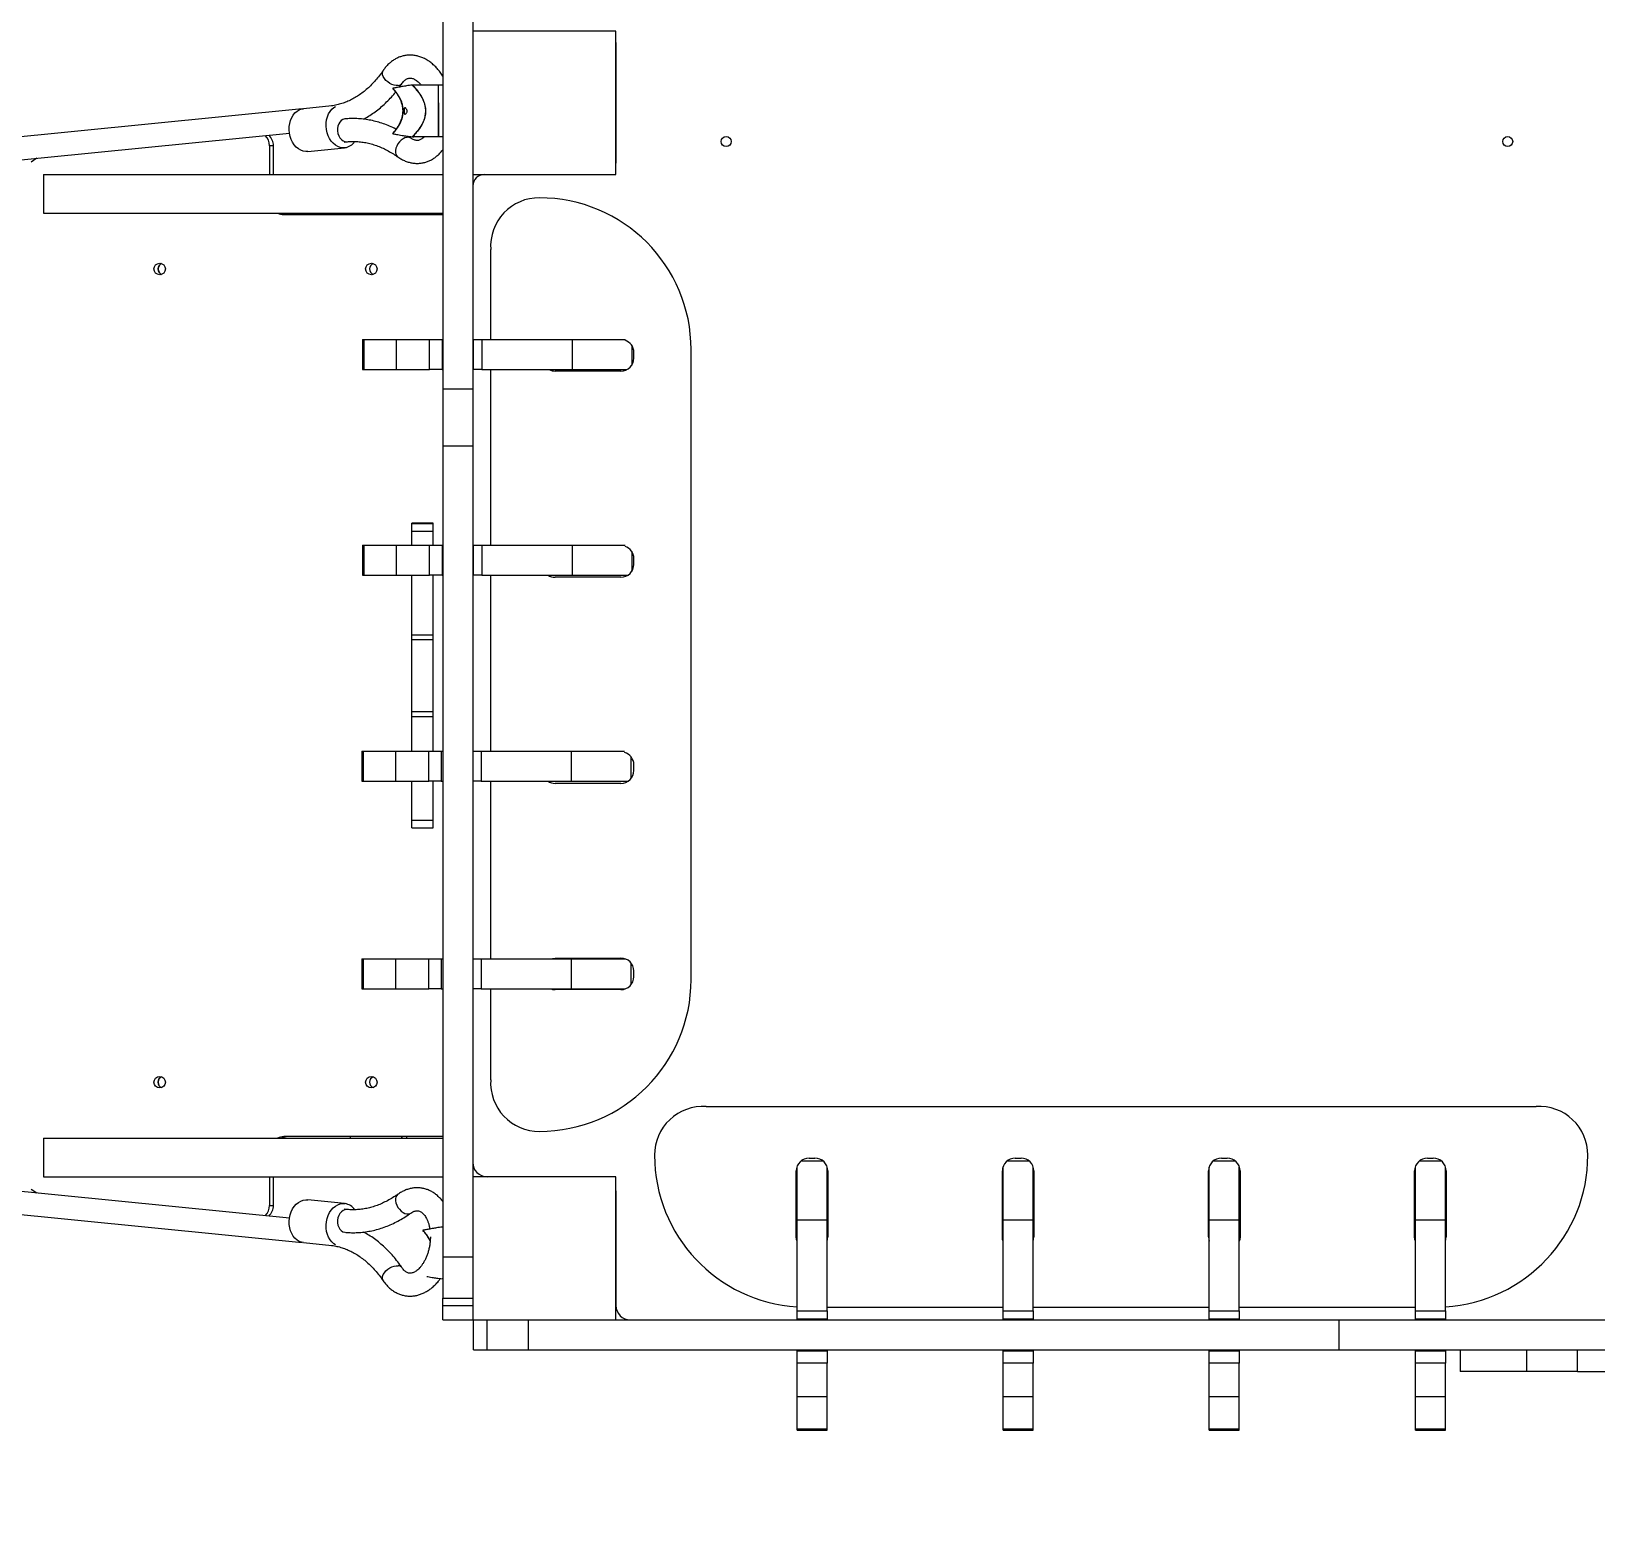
# Model space of a CAD drawing. Header units: millimetres. Extents: x -6276 to 7092, y -6092 to 4840.
# Drawn here: x -2629 to -1536, y 731 to 1781 of the extents above; entities that cross this region are included whole.
import ezdxf

# ---------------------------------------------------------------- set-up
doc = ezdxf.new("R2010")
doc.units = ezdxf.units.MM
for name, color, linetype in [('DIKOM_ОБЪЕКТ', 7, 'Continuous'), ('DIKOM_РАЗМЕР_ЗОНА', 7, 'Continuous'), ('DIKOM_РАЗМЕР_ОБЪЕКТА', 7, 'Continuous')]:
    doc.layers.add(name, color=color, linetype=linetype)
doc.styles.add('style1', font='arial.ttf', dxfattribs={"width": 0.8})
doc.dimstyles.new('1-50', dxfattribs={"dimtxt": 300, "dimasz": 200, "dimexe": 100, "dimexo": 0, "dimgap": 100, "dimtad": 1, "dimtxsty": 'style1', "dimcen": 200, "dimclrd": 7, "dimclre": 7, "dimclrt": 7, "dimadec": 1, "dimazin": 2, "dimtfac": 1, "dimtmove": 0, "dimatfit": 2, "dimfxl": 0, "dimlwd": 25, "dimlwe": 18, "dimarcsym": 0})

# ---------------------------------------------------------------- blocks, each defined once
blk = doc.blocks.new('*D10')
at = {"layer": 'Defpoints', "color": 0, "transparency": 16777216}
for p in [(-3959.1, 2290.8), (-270.4, 2290.8), (-587.4, -4131.1)]:
    blk.add_point(p, dxfattribs=at)
at = {"layer": 'DIKOM_РАЗМЕР_ОБЪЕКТА', "color": 7, "lineweight": 18, "transparency": 16777216}
for p, q in [((-270.4, 2290.8), (-4059.1, 2290.8)), ((-587.4, -4131.1), (-4059.1, -4131.1))]:
    blk.add_line(p, q, dxfattribs=at)
at = {"layer": 'DIKOM_РАЗМЕР_ОБЪЕКТА', "color": 7, "lineweight": 25, "transparency": 16777216}
blk.add_line((-3959.1, -3931.1), (-3959.1, 2090.8), dxfattribs=at)
at = {"layer": 'DIKOM_РАЗМЕР_ОБЪЕКТА', "color": 7, "transparency": 16777216}
for points in [[(-3992.5, 2090.8), (-3925.8, 2090.8), (-3959.1, 2290.8)], [(-3992.5, -3931.1), (-3925.8, -3931.1), (-3959.1, -4131.1)]]:
    blk.add_solid(points, dxfattribs=at)
at = {"layer": 'DIKOM_РАЗМЕР_ОБЪЕКТА', "color": 7, "transparency": 16777216, "insert": (-4212.3, -993.6), "char_height": 300, "attachment_point": 5, "rotation": 90, "style": 'style1'}
blk.add_mtext('6400', dxfattribs=at)
blk = doc.blocks.new('*D11')
at = {"layer": 'Defpoints', "color": 0, "transparency": 16777216}
for p in [(5091.5, 2822), (5091.5, 1617.3), (-3517, 1330.8)]:
    blk.add_point(p, dxfattribs=at)
at = {"layer": 'DIKOM_РАЗМЕР_ОБЪЕКТА', "color": 7, "lineweight": 18, "transparency": 16777216}
for p, q in [((-3517, 1330.8), (-3517, 2922)), ((5091.5, 1617.3), (5091.5, 2922))]:
    blk.add_line(p, q, dxfattribs=at)
at = {"layer": 'DIKOM_РАЗМЕР_ОБЪЕКТА', "color": 7, "lineweight": 25, "transparency": 16777216}
blk.add_line((-3317, 2822), (4891.5, 2822), dxfattribs=at)
at = {"layer": 'DIKOM_РАЗМЕР_ОБЪЕКТА', "color": 7, "transparency": 16777216}
for points in [[(-3317, 2855.3), (-3317, 2788.6), (-3517, 2822)], [(4891.5, 2855.3), (4891.5, 2788.6), (5091.5, 2822)]]:
    blk.add_solid(points, dxfattribs=at)
at = {"layer": 'DIKOM_РАЗМЕР_ОБЪЕКТА', "color": 7, "transparency": 16777216, "insert": (300.5, 3075.2), "char_height": 300, "attachment_point": 5, "style": 'style1'}
blk.add_mtext('8600', dxfattribs=at)
blk = doc.blocks.new('*D13')
at = {"layer": 'Defpoints', "color": 0, "transparency": 16777216}
for p in [(-4017, 3652.1), (-5825.7, -6091.7), (-1087.4, -6091.7)]:
    blk.add_point(p, dxfattribs=at)
at = {"layer": 'DIKOM_РАЗМЕР_ЗОНА', "color": 7, "lineweight": 18, "transparency": 16777216}
for p, q in [((-4017, 3652.1), (-5925.7, 3652.1)), ((-1087.4, -6091.7), (-5925.7, -6091.7))]:
    blk.add_line(p, q, dxfattribs=at)
at = {"layer": 'DIKOM_РАЗМЕР_ЗОНА', "color": 7, "lineweight": 25, "transparency": 16777216}
blk.add_line((-5825.7, 3452.1), (-5825.7, -5891.7), dxfattribs=at)
at = {"layer": 'DIKOM_РАЗМЕР_ЗОНА', "color": 7, "transparency": 16777216}
for points in [[(-5859, 3452.1), (-5792.3, 3452.1), (-5825.7, 3652.1)], [(-5859, -5891.7), (-5792.3, -5891.7), (-5825.7, -6091.7)]]:
    blk.add_solid(points, dxfattribs=at)
at = {"layer": 'DIKOM_РАЗМЕР_ЗОНА', "color": 7, "transparency": 16777216, "insert": (-6078.8, -955.3), "char_height": 300, "attachment_point": 5, "rotation": 90, "style": 'style1'}
blk.add_mtext('9800', dxfattribs=at)

msp = doc.modelspace()

# ---------------------------------------------------------------- linework, layer by layer
at = {"layer": 'DIKOM_ОБЪЕКТ', "color": 7, "linetype": 'Continuous', "lineweight": 15}
for p, q in [((-2341.413, 2025.796), (-2341.413, 1530.954)), ((-2320.413, 2025.796), (-2320.413, 1780.796)), ((-2320.413, 1780.796), (-2320.413, 1680.796)), ((-2220.413, 1780.796), (-2320.413, 1780.796)), ((-2220.413, 1680.796), (-2220.413, 1780.796)), ((-2220.413, 1772.966), (-2220.411, 1772.796)), ((-2220.411, 1772.796), (-2220.411, 1688.796)), ((-2371.654, 1741.82), (-2369.764, 1744.481)), ((-2353.413, 1743.139), (-2361.552, 1743.139)), ((-2352.413, 1743.139), (-2353.413, 1743.139)), ((-2344.413, 1743.139), (-2352.413, 1743.139)), ((-2341.413, 1743.139), (-2344.413, 1743.139)), ((-2418.955, 1728.727), (-2438.738, 1726.758)), ((-2439.539, 1726.64), (-3241.62, 1646.796)), ((-3240.035, 1630.875), (-2448.481, 1709.671)), ((-2363.569, 1706.124), (-2365.446, 1707.408)), ((-2353.413, 1707.139), (-2361.552, 1707.139)), ((-2352.413, 1707.139), (-2353.413, 1707.139)), ((-2341.413, 1707.139), (-2344.413, 1707.139)), ((-2462.422, 1700.796), (-2462.422, 1680.796)), ((-2459.696, 1700.796), (-2462.422, 1700.796)), ((-2459.696, 1680.796), (-2459.696, 1700.796)), ((-2435.767, 1696.905), (-2409.944, 1699.476)), ((-2410.26, 1703.432), (-2408.032, 1703.654)), ((-2624.906, 1692.109), (-2628.859, 1689.414)), ((-2220.411, 1688.796), (-2220.413, 1688.626)), ((-2620.413, 1680.796), (-2620.413, 1653.796)), ((-2620.413, 1680.796), (-2341.413, 1680.796)), ((-2320.413, 1680.796), (-2320.413, 1530.954)), ((-2320.413, 1680.796), (-2220.413, 1680.796)), ((-2320.411, 1672.796), (-2320.411, 1565.505)), ((-2620.413, 1653.796), (-2341.413, 1653.796)), ((-2452.473, 1652.796), (-2341.413, 1652.796)), ((-2369.913, 1653.796), (-2369.913, 1652.796)), ((-2366.481, 1652.796), (-2366.481, 1653.796)), ((-2366.389, 1652.796), (-2366.389, 1653.796)), ((-2320.413, 1642.986), (-2320.411, 1642.796)), ((-2320.411, 1642.796), (-2320.413, 1642.796)), ((-2307.89, 1565.505), (-2307.89, 1628.505)), ((-2397.391, 1565.505), (-2397.391, 1544.505)), ((-2397.391, 1565.505), (-2396.579, 1565.505)), ((-2396.579, 1565.505), (-2396.579, 1544.505)), ((-2396.579, 1565.505), (-2373.882, 1565.505)), ((-2373.882, 1565.505), (-2373.882, 1544.505)), ((-2373.882, 1565.505), (-2350.557, 1565.505)), ((-2350.557, 1544.505), (-2350.557, 1565.505)), ((-2350.557, 1565.505), (-2341.913, 1565.505)), ((-2341.913, 1565.505), (-2341.913, 1544.505)), ((-2341.913, 1565.505), (-2341.413, 1565.505)), ((-2320.411, 1565.505), (-2319.913, 1565.505)), ((-2319.913, 1544.505), (-2319.913, 1565.505)), ((-2319.913, 1565.505), (-2314.036, 1565.505)), ((-2314.036, 1565.505), (-2314.036, 1544.505)), ((-2314.036, 1565.505), (-2250.841, 1565.505)), ((-2250.841, 1544.505), (-2250.841, 1565.505)), ((-2250.841, 1565.505), (-2214.039, 1565.505)), ((-2209.391, 1561.48), (-2209.391, 1547.53)), ((-2207.891, 1552.505), (-2207.891, 1556.505)), ((-2167.891, 1118.505), (-2167.891, 1558.505)), ((-2397.391, 1544.505), (-2396.579, 1544.505)), ((-2396.579, 1544.505), (-2373.882, 1544.505)), ((-2373.882, 1544.505), (-2350.557, 1544.505)), ((-2341.913, 1544.505), (-2350.557, 1544.505)), ((-2341.913, 1544.505), (-2341.413, 1544.505)), ((-2320.411, 1544.505), (-2319.913, 1544.505)), ((-2320.411, 1544.505), (-2320.411, 1422.005)), ((-2314.036, 1544.505), (-2319.913, 1544.505)), ((-2314.036, 1544.505), (-2250.841, 1544.505)), ((-2307.89, 1422.005), (-2307.89, 1544.505)), ((-2216.891, 1543.505), (-2262.891, 1543.505)), ((-2250.841, 1544.505), (-2212.767, 1544.505)), ((-2320.413, 1530.954), (-2341.413, 1530.954)), ((-2341.413, 1530.954), (-2341.413, 1491.056)), ((-2320.413, 1530.954), (-2320.413, 1491.056)), ((-2320.413, 1491.056), (-2341.413, 1491.056)), ((-2341.413, 1491.056), (-2341.413, 924.583)), ((-2320.413, 1491.056), (-2320.413, 980.796)), ((-2348.096, 1437.178), (-2363.096, 1437.178)), ((-2363.096, 1437.115), (-2363.096, 1437.178)), ((-2363.096, 1437.115), (-2348.096, 1437.115)), ((-2363.096, 1431.777), (-2363.096, 1437.115)), ((-2363.096, 1431.777), (-2348.096, 1431.777)), ((-2363.096, 1422.005), (-2363.096, 1431.777)), ((-2348.096, 1437.115), (-2348.096, 1437.178)), ((-2348.096, 1431.777), (-2348.096, 1437.115)), ((-2348.096, 1422.005), (-2348.096, 1431.777)), ((-2397.391, 1422.005), (-2397.391, 1401.005)), ((-2397.391, 1422.005), (-2396.579, 1422.005)), ((-2396.579, 1422.005), (-2396.579, 1401.005)), ((-2396.579, 1422.005), (-2373.882, 1422.005)), ((-2373.882, 1422.005), (-2373.882, 1401.005)), ((-2373.882, 1422.005), (-2350.557, 1422.005)), ((-2350.557, 1401.005), (-2350.557, 1422.005)), ((-2350.557, 1422.005), (-2341.913, 1422.005)), ((-2341.913, 1422.005), (-2341.913, 1401.005)), ((-2341.913, 1422.005), (-2341.413, 1422.005)), ((-2320.411, 1422.005), (-2319.913, 1422.005)), ((-2319.913, 1401.005), (-2319.913, 1422.005)), ((-2319.913, 1422.005), (-2314.036, 1422.005)), ((-2314.036, 1422.005), (-2314.036, 1401.005)), ((-2314.036, 1422.005), (-2250.841, 1422.005)), ((-2250.841, 1401.005), (-2250.841, 1422.005)), ((-2250.841, 1422.005), (-2214.039, 1422.005)), ((-2209.391, 1417.48), (-2209.391, 1403.53)), ((-2207.891, 1408.505), (-2207.891, 1412.505)), ((-2397.391, 1401.005), (-2396.579, 1401.005)), ((-2396.579, 1401.005), (-2373.882, 1401.005)), ((-2373.882, 1401.005), (-2350.557, 1401.005)), ((-2363.096, 1359.361), (-2363.096, 1401.005)), ((-2341.913, 1401.005), (-2350.557, 1401.005)), ((-2348.096, 1359.361), (-2348.096, 1401.005)), ((-2341.913, 1401.005), (-2341.413, 1401.005)), ((-2320.411, 1401.005), (-2319.913, 1401.005)), ((-2320.411, 1401.005), (-2320.411, 1278.005)), ((-2314.036, 1401.005), (-2319.913, 1401.005)), ((-2314.036, 1401.005), (-2250.841, 1401.005)), ((-2307.89, 1278.005), (-2307.89, 1401.005)), ((-2216.891, 1399.505), (-2262.891, 1399.505)), ((-2250.841, 1401.005), (-2211.916, 1401.005)), ((-2363.096, 1359.361), (-2348.096, 1359.361)), ((-2363.096, 1355.833), (-2363.096, 1359.361)), ((-2348.096, 1355.833), (-2363.096, 1355.833)), ((-2363.096, 1305.764), (-2363.096, 1355.833)), ((-2348.096, 1355.833), (-2348.096, 1359.361)), ((-2348.096, 1305.764), (-2348.096, 1355.833)), ((-2363.096, 1305.764), (-2348.096, 1305.764)), ((-2363.096, 1302.235), (-2363.096, 1305.764)), ((-2363.096, 1302.235), (-2348.096, 1302.235)), ((-2363.096, 1278.005), (-2363.096, 1302.235)), ((-2348.096, 1302.235), (-2348.096, 1305.764)), ((-2348.096, 1278.005), (-2348.096, 1302.235)), ((-2397.891, 1278.005), (-2397.891, 1257.005)), ((-2397.891, 1278.005), (-2397.079, 1278.005)), ((-2397.079, 1278.005), (-2397.079, 1257.005)), ((-2397.079, 1278.005), (-2374.382, 1278.005)), ((-2374.382, 1278.005), (-2374.382, 1257.005)), ((-2374.382, 1278.005), (-2351.057, 1278.005)), ((-2351.057, 1257.005), (-2351.057, 1278.005)), ((-2351.057, 1278.005), (-2342.413, 1278.005)), ((-2342.413, 1278.005), (-2342.413, 1257.005)), ((-2342.413, 1278.005), (-2341.413, 1278.005)), ((-2320.413, 1278.005), (-2314.536, 1278.005)), ((-2314.536, 1278.005), (-2314.536, 1257.005)), ((-2314.536, 1278.005), (-2251.341, 1278.005)), ((-2251.341, 1257.005), (-2251.341, 1278.005)), ((-2251.341, 1278.005), (-2214.539, 1278.005)), ((-2209.89, 1274.162), (-2209.89, 1258.848)), ((-2207.891, 1264.505), (-2207.891, 1268.505)), ((-2397.891, 1257.005), (-2397.079, 1257.005)), ((-2397.079, 1257.005), (-2374.382, 1257.005)), ((-2374.382, 1257.005), (-2351.057, 1257.005)), ((-2363.096, 1229.816), (-2363.096, 1257.005)), ((-2342.413, 1257.005), (-2351.057, 1257.005)), ((-2348.096, 1229.816), (-2348.096, 1257.005)), ((-2342.413, 1257.005), (-2341.413, 1257.005)), ((-2314.536, 1257.005), (-2320.413, 1257.005)), ((-2320.411, 1257.005), (-2320.411, 1133.005)), ((-2314.536, 1257.005), (-2251.341, 1257.005)), ((-2307.89, 1133.005), (-2307.89, 1257.005)), ((-2251.341, 1257.005), (-2211.916, 1257.005)), ((-2216.891, 1255.505), (-2262.891, 1255.505)), ((-2363.096, 1229.816), (-2348.096, 1229.816)), ((-2363.096, 1224.435), (-2363.096, 1229.816)), ((-2363.096, 1224.435), (-2348.096, 1224.435)), ((-2363.096, 1224.371), (-2363.096, 1224.435)), ((-2363.096, 1224.371), (-2348.096, 1224.371)), ((-2348.096, 1224.435), (-2348.096, 1229.816)), ((-2348.096, 1224.371), (-2348.096, 1224.435)), ((-2397.891, 1133.005), (-2397.891, 1112.005)), ((-2397.891, 1133.005), (-2397.079, 1133.005)), ((-2397.079, 1133.005), (-2397.079, 1112.005)), ((-2397.079, 1133.005), (-2374.382, 1133.005)), ((-2374.382, 1133.005), (-2374.382, 1112.005)), ((-2374.382, 1133.005), (-2351.057, 1133.005)), ((-2351.057, 1112.005), (-2351.057, 1133.005)), ((-2351.057, 1133.005), (-2342.413, 1133.005)), ((-2342.413, 1133.005), (-2342.413, 1112.005)), ((-2342.413, 1133.005), (-2341.413, 1133.005)), ((-2320.413, 1133.005), (-2314.536, 1133.005)), ((-2314.536, 1133.005), (-2314.536, 1112.005)), ((-2314.536, 1133.005), (-2251.341, 1133.005)), ((-2262.891, 1133.505), (-2216.891, 1133.505)), ((-2251.341, 1112.005), (-2251.341, 1133.005)), ((-2251.341, 1133.005), (-2213.933, 1133.005)), ((-2209.89, 1130.162), (-2209.89, 1114.848)), ((-2207.891, 1120.505), (-2207.891, 1124.505)), ((-2397.891, 1112.005), (-2397.079, 1112.005)), ((-2397.079, 1112.005), (-2374.382, 1112.005)), ((-2374.382, 1112.005), (-2351.057, 1112.005)), ((-2342.413, 1112.005), (-2351.057, 1112.005)), ((-2342.413, 1112.005), (-2341.413, 1112.005)), ((-2314.536, 1112.005), (-2320.413, 1112.005)), ((-2320.411, 1112.005), (-2320.411, 990.796)), ((-2314.536, 1112.005), (-2251.341, 1112.005)), ((-2307.89, 1048.505), (-2307.89, 1112.005)), ((-2216.891, 1111.505), (-2262.891, 1111.505)), ((-2251.341, 1112.005), (-2213.933, 1112.005)), ((-2448.481, 951.921), (-3240.035, 1030.717)), ((-2157.413, 1029.819), (-1577.413, 1029.819)), ((-2320.411, 1018.796), (-2320.413, 1018.606)), ((-2320.413, 1018.796), (-2320.411, 1018.796)), ((-3241.62, 1014.796), (-2439.539, 934.952)), ((-2620.413, 1007.796), (-2620.413, 980.796)), ((-2620.413, 1007.796), (-2341.413, 1007.796)), ((-2341.413, 1008.796), (-2452.473, 1008.796)), ((-2369.913, 1008.796), (-2369.913, 1007.796)), ((-2366.481, 1007.796), (-2366.481, 1008.796)), ((-2366.389, 1007.796), (-2366.389, 1008.796)), ((-2094.413, 938.819), (-2094.413, 984.819)), ((-2093.913, 950.368), (-2093.913, 987.777)), ((-2091.07, 991.819), (-2075.756, 991.819)), ((-2085.413, 993.819), (-2081.413, 993.819)), ((-2072.913, 950.368), (-2072.913, 987.777)), ((-2072.413, 984.819), (-2072.413, 938.819)), ((-1950.413, 938.819), (-1950.413, 984.819)), ((-1949.913, 950.368), (-1949.913, 987.777)), ((-1947.07, 991.819), (-1931.756, 991.819)), ((-1941.413, 993.819), (-1937.413, 993.819)), ((-1928.913, 950.368), (-1928.913, 987.777)), ((-1928.413, 984.819), (-1928.413, 938.819)), ((-1806.413, 938.819), (-1806.413, 984.819)), ((-1805.913, 950.368), (-1805.913, 987.777)), ((-1803.07, 991.819), (-1787.756, 991.819)), ((-1797.413, 993.819), (-1793.413, 993.819)), ((-1784.913, 950.368), (-1784.913, 987.777)), ((-1784.413, 984.819), (-1784.413, 938.819)), ((-1662.413, 938.819), (-1662.413, 984.819)), ((-1661.913, 950.368), (-1661.913, 987.777)), ((-1659.07, 991.819), (-1643.756, 991.819)), ((-1653.413, 993.819), (-1649.413, 993.819)), ((-1640.913, 950.368), (-1640.913, 987.777)), ((-1640.413, 984.819), (-1640.413, 938.819)), ((-2620.413, 980.796), (-2341.413, 980.796)), ((-2462.422, 980.796), (-2462.422, 960.796)), ((-2459.696, 960.796), (-2459.696, 980.796)), ((-2320.413, 980.796), (-2320.413, 880.796)), ((-2220.413, 980.796), (-2320.413, 980.796)), ((-2220.413, 880.796), (-2220.413, 980.796)), ((-2628.859, 972.178), (-2624.906, 969.483)), ((-2409.944, 962.116), (-2435.767, 964.687)), ((-2220.413, 970.986), (-2220.411, 970.796)), ((-2220.411, 970.796), (-2220.411, 890.796)), ((-2462.422, 960.796), (-2459.696, 960.796)), ((-2408.032, 957.938), (-2410.26, 958.16)), ((-2341.651, 945.565), (-2341.413, 945.304)), ((-2341.651, 945.565), (-2341.413, 945.283)), ((-2341.413, 945.551), (-2341.631, 945.546)), ((-2072.913, 950.368), (-2093.913, 950.368)), ((-2093.913, 887.173), (-2093.913, 950.368)), ((-2072.913, 887.173), (-2072.913, 950.368)), ((-1928.913, 950.368), (-1949.913, 950.368)), ((-1949.913, 887.173), (-1949.913, 950.368)), ((-1928.913, 887.173), (-1928.913, 950.368)), ((-1784.913, 950.368), (-1805.913, 950.368)), ((-1805.913, 887.173), (-1805.913, 950.368)), ((-1784.913, 887.173), (-1784.913, 950.368)), ((-1640.913, 950.368), (-1661.913, 950.368)), ((-1661.913, 887.173), (-1661.913, 950.368)), ((-1640.913, 887.173), (-1640.913, 950.368)), ((-2438.738, 934.834), (-2418.888, 932.858)), ((-2320.413, 924.583), (-2341.413, 924.583)), ((-2341.413, 924.583), (-2341.413, 896.005)), ((-2342.07, 909.616), (-2341.413, 909.594)), ((-2341.413, 909.848), (-2341.651, 909.565)), ((-2341.413, 909.826), (-2341.651, 909.565)), ((-2341.631, 909.585), (-2341.413, 909.578)), ((-2341.413, 896.005), (-2320.413, 896.005)), ((-2341.413, 890.796), (-2341.413, 896.005)), ((-2341.413, 890.796), (-2320.413, 890.796)), ((-2341.413, 880.796), (-2341.413, 890.796)), ((-2093.913, 887.173), (-2072.913, 887.173)), ((-2093.913, 881.296), (-2093.913, 887.173)), ((-2072.913, 889.819), (-1949.913, 889.819)), ((-2072.913, 887.173), (-2072.913, 881.296)), ((-1949.913, 887.173), (-1928.913, 887.173)), ((-1949.913, 881.296), (-1949.913, 887.173)), ((-1928.913, 889.819), (-1805.913, 889.819)), ((-1928.913, 887.173), (-1928.913, 881.296)), ((-1805.913, 887.173), (-1784.913, 887.173)), ((-1805.913, 881.296), (-1805.913, 887.173)), ((-1784.913, 889.819), (-1661.913, 889.819)), ((-1784.913, 887.173), (-1784.913, 881.296)), ((-1661.913, 887.173), (-1640.913, 887.173)), ((-1661.913, 881.296), (-1661.913, 887.173)), ((-1640.913, 887.173), (-1640.913, 881.296)), ((-2341.413, 880.796), (-2320.413, 880.796)), ((-2320.413, 880.796), (-2220.413, 880.796)), ((-2319.999, 859.896), (-2319.999, 880.796)), ((-2310.413, 859.796), (-2310.413, 880.796)), ((-2281.835, 880.796), (-2281.835, 859.796)), ((-2220.413, 880.796), (-1715.362, 880.796)), ((-2072.913, 881.296), (-2093.913, 881.296)), ((-2093.913, 880.796), (-2093.913, 881.296)), ((-2072.913, 880.796), (-2072.913, 881.296)), ((-1928.913, 881.296), (-1949.913, 881.296)), ((-1949.913, 880.796), (-1949.913, 881.296)), ((-1928.913, 880.796), (-1928.913, 881.296)), ((-1784.913, 881.296), (-1805.913, 881.296)), ((-1805.913, 880.796), (-1805.913, 881.296)), ((-1784.913, 880.796), (-1784.913, 881.296)), ((-1715.362, 880.796), (-1715.362, 859.796)), ((-1715.362, 880.796), (-1520.413, 880.796)), ((-1640.913, 881.296), (-1661.913, 881.296)), ((-1661.913, 880.796), (-1661.913, 881.296)), ((-1640.913, 880.796), (-1640.913, 881.296)), ((-2319.999, 859.896), (-2310.413, 859.896)), ((-2319.999, 859.896), (-2319.999, 859.796)), ((-2319.999, 859.796), (-2310.413, 859.796)), ((-2310.413, 859.796), (-2281.835, 859.796)), ((-2281.835, 859.796), (-1715.362, 859.796)), ((-2093.913, 859.296), (-2093.913, 859.796)), ((-2093.913, 859.296), (-2072.913, 859.296)), ((-2093.913, 850.652), (-2093.913, 859.296)), ((-2072.913, 859.296), (-2072.913, 859.796)), ((-2072.913, 859.296), (-2072.913, 850.652)), ((-1949.913, 859.296), (-1949.913, 859.796)), ((-1949.913, 859.296), (-1928.913, 859.296)), ((-1949.913, 850.652), (-1949.913, 859.296)), ((-1928.913, 859.296), (-1928.913, 859.796)), ((-1928.913, 859.296), (-1928.913, 850.652)), ((-1805.913, 859.296), (-1805.913, 859.796)), ((-1805.913, 859.296), (-1784.913, 859.296)), ((-1805.913, 850.652), (-1805.913, 859.296)), ((-1784.913, 859.296), (-1784.913, 859.796)), ((-1784.913, 859.296), (-1784.913, 850.652)), ((-1715.362, 859.796), (-1225.464, 859.796)), ((-1661.913, 859.296), (-1661.913, 859.796)), ((-1661.913, 859.296), (-1640.913, 859.296)), ((-1661.913, 850.652), (-1661.913, 859.296)), ((-1640.913, 859.296), (-1640.913, 859.796)), ((-1640.913, 859.296), (-1640.913, 850.652)), ((-1630.492, 859.796), (-1630.492, 844.796)), ((-1584.123, 844.796), (-1584.123, 859.796)), ((-1548.628, 844.796), (-1548.628, 859.796)), ((-2072.913, 850.652), (-2093.913, 850.652)), ((-2093.913, 827.328), (-2093.913, 850.652)), ((-2072.913, 827.328), (-2072.913, 850.652)), ((-1928.913, 850.652), (-1949.913, 850.652)), ((-1949.913, 827.328), (-1949.913, 850.652)), ((-1928.913, 827.328), (-1928.913, 850.652)), ((-1784.913, 850.652), (-1805.913, 850.652)), ((-1805.913, 827.328), (-1805.913, 850.652)), ((-1784.913, 827.328), (-1784.913, 850.652)), ((-1640.913, 850.652), (-1661.913, 850.652)), ((-1661.913, 827.328), (-1661.913, 850.652)), ((-1640.913, 827.328), (-1640.913, 850.652)), ((-1584.123, 844.796), (-1630.492, 844.796)), ((-1548.628, 844.796), (-1584.123, 844.796)), ((-1548.628, 844.796), (-1469.993, 844.796)), ((-2093.913, 827.328), (-2072.913, 827.328)), ((-2093.913, 804.63), (-2093.913, 827.328)), ((-2072.913, 804.63), (-2072.913, 827.328)), ((-1949.913, 827.328), (-1928.913, 827.328)), ((-1949.913, 804.63), (-1949.913, 827.328)), ((-1928.913, 804.63), (-1928.913, 827.328)), ((-1805.913, 827.328), (-1784.913, 827.328)), ((-1805.913, 804.63), (-1805.913, 827.328)), ((-1784.913, 804.63), (-1784.913, 827.328)), ((-1661.913, 827.328), (-1640.913, 827.328)), ((-1661.913, 804.63), (-1661.913, 827.328)), ((-1640.913, 804.63), (-1640.913, 827.328)), ((-2093.913, 804.63), (-2072.913, 804.63)), ((-2093.913, 803.819), (-2093.913, 804.63)), ((-2093.913, 803.819), (-2072.913, 803.819)), ((-2072.913, 803.819), (-2072.913, 804.63)), ((-1949.913, 804.63), (-1928.913, 804.63)), ((-1949.913, 803.819), (-1949.913, 804.63)), ((-1949.913, 803.819), (-1928.913, 803.819)), ((-1928.913, 803.819), (-1928.913, 804.63)), ((-1805.913, 804.63), (-1784.913, 804.63)), ((-1805.913, 803.819), (-1805.913, 804.63)), ((-1805.913, 803.819), (-1784.913, 803.819)), ((-1784.913, 803.819), (-1784.913, 804.63)), ((-1661.913, 804.63), (-1640.913, 804.63)), ((-1661.913, 803.819), (-1661.913, 804.63)), ((-1661.913, 803.819), (-1640.913, 803.819)), ((-1640.913, 803.819), (-1640.913, 804.63))]:
    msp.add_line(p, q, dxfattribs=at)
at = {"layer": 'DIKOM_ОБЪЕКТ', "color": 7, "linetype": 'Continuous', "lineweight": 15, "flags": 128}
for points in [[(-2372.473, 1742.954), (-2373.861, 1742.908), (-2375.365, 1743.146), (-2376.916, 1743.658), (-2378.442, 1744.42), (-2379.87, 1745.395), (-2381.135, 1746.539), (-2382.177, 1747.797), (-2382.948, 1749.111), (-2383.411, 1750.42), (-2383.545, 1751.663), (-2383.343, 1752.78), (-2382.968, 1753.516)], [(-2409.562, 1699.522), (-2411.309, 1699.447), (-2413.059, 1699.723), (-2414.771, 1700.343), (-2416.405, 1701.292), (-2417.922, 1702.549), (-2419.286, 1704.083), (-2420.467, 1705.859), (-2421.436, 1707.835), (-2422.17, 1709.966), (-2422.653, 1712.2), (-2422.872, 1714.486), (-2422.823, 1716.77), (-2422.508, 1718.998), (-2421.932, 1721.119), (-2421.111, 1723.083), (-2420.062, 1724.842), (-2418.812, 1726.358), (-2417.388, 1727.593), (-2416.351, 1728.25)], [(-2435.767, 1696.905), (-2437.132, 1696.877), (-2438.882, 1697.153), (-2440.594, 1697.772), (-2442.227, 1698.721), (-2443.744, 1699.978), (-2445.109, 1701.512), (-2446.29, 1703.289), (-2447.258, 1705.265), (-2447.993, 1707.395), (-2448.475, 1709.63), (-2448.694, 1711.916), (-2448.646, 1714.2), (-2448.33, 1716.428), (-2447.755, 1718.549), (-2446.933, 1720.512), (-2445.885, 1722.272), (-2444.634, 1723.787), (-2443.21, 1725.022), (-2441.647, 1725.948), (-2439.98, 1726.543), (-2438.738, 1726.758)], [(-2409.821, 1719.55), (-2411.093, 1719.178), (-2412.26, 1718.451), (-2413.265, 1717.405), (-2414.064, 1716.088), (-2414.617, 1714.562), (-2414.899, 1712.898), (-2414.898, 1711.174), (-2414.612, 1709.471), (-2414.056, 1707.868), (-2413.255, 1706.44), (-2412.247, 1705.254), (-2411.079, 1704.366), (-2409.805, 1703.816), (-2408.486, 1703.631), (-2408.039, 1703.653)], [(-2366.472, 1706.724), (-2367.808, 1706.37), (-2369.161, 1705.699), (-2370.469, 1704.742), (-2371.67, 1703.545), (-2372.708, 1702.162), (-2373.535, 1700.659), (-2374.111, 1699.107), (-2374.411, 1697.576), (-2374.419, 1696.14), (-2374.135, 1694.866), (-2373.574, 1693.812), (-2372.801, 1693.056)], [(-2265.849, 1133.005), (-2264.646, 1133.332), (-2262.891, 1133.505)], [(-2265.849, 1112.005), (-2264.646, 1111.678), (-2262.891, 1111.505)], [(-2438.738, 934.834), (-2439.98, 935.049), (-2441.647, 935.644), (-2443.21, 936.57), (-2444.634, 937.805), (-2445.885, 939.32), (-2446.933, 941.08), (-2447.755, 943.043), (-2448.33, 945.164), (-2448.646, 947.392), (-2448.694, 949.676), (-2448.475, 951.962), (-2447.993, 954.197), (-2447.258, 956.327), (-2446.29, 958.303), (-2445.109, 960.08), (-2443.744, 961.614), (-2442.227, 962.87), (-2440.594, 963.82), (-2438.882, 964.439), (-2437.132, 964.715), (-2435.767, 964.687)], [(-2416.351, 933.342), (-2417.388, 933.999), (-2418.812, 935.234), (-2420.062, 936.75), (-2421.111, 938.509), (-2421.932, 940.473), (-2422.508, 942.593), (-2422.823, 944.822), (-2422.872, 947.106), (-2422.653, 949.392), (-2422.17, 951.626), (-2421.436, 953.756), (-2420.467, 955.733), (-2419.286, 957.509), (-2417.922, 959.044), (-2416.405, 960.3), (-2414.771, 961.249), (-2413.059, 961.869), (-2411.309, 962.144), (-2409.562, 962.07)], [(-2372.798, 968.537), (-2373.574, 967.78), (-2374.135, 966.726), (-2374.419, 965.452), (-2374.411, 964.016), (-2374.111, 962.485), (-2373.535, 960.933), (-2372.708, 959.43), (-2371.67, 958.047), (-2370.469, 956.85), (-2369.161, 955.893), (-2367.808, 955.222), (-2366.472, 954.868)], [(-2408.034, 957.938), (-2408.486, 957.961), (-2409.805, 957.776), (-2411.079, 957.226), (-2412.247, 956.338), (-2413.255, 955.152), (-2414.056, 953.724), (-2414.612, 952.121), (-2414.898, 950.418), (-2414.899, 948.694), (-2414.617, 947.03), (-2414.064, 945.504), (-2413.265, 944.187), (-2412.26, 943.141), (-2411.093, 942.414), (-2409.821, 942.042)], [(-2093.913, 935.86), (-2094.24, 937.063), (-2094.413, 938.819)], [(-2072.913, 935.86), (-2072.586, 937.063), (-2072.413, 938.819)], [(-1949.913, 935.86), (-1950.24, 937.063), (-1950.413, 938.819)], [(-1928.913, 935.86), (-1928.586, 937.063), (-1928.413, 938.819)], [(-1806.413, 938.819), (-1806.24, 937.063), (-1805.913, 935.86)], [(-1784.413, 938.819), (-1784.586, 937.063), (-1784.913, 935.86)], [(-1661.913, 935.86), (-1662.24, 937.063), (-1662.413, 938.819)], [(-1640.913, 935.86), (-1640.586, 937.063), (-1640.413, 938.819)], [(-2382.973, 908.083), (-2383.343, 908.812), (-2383.545, 909.929), (-2383.411, 911.171), (-2382.948, 912.48), (-2382.177, 913.795), (-2381.135, 915.053), (-2379.87, 916.197), (-2378.442, 917.172), (-2376.916, 917.934), (-2375.365, 918.446), (-2373.861, 918.684), (-2372.473, 918.638)]]:
    msp.add_lwpolyline(points, dxfattribs=at)
at = {"layer": 'DIKOM_ОБЪЕКТ', "color": 7, "linetype": 'Continuous', "lineweight": 15}
for centre, radius in [((-2143.412, 1703.796), 3.5), ((-1597.411, 1703.796), 3.5), ((-2539.143, 1614.799), 3.994), ((-2391.293, 1614.799), 3.994), ((-2539.142, 1046.799), 3.994), ((-2391.293, 1046.799), 3.994)]:
    msp.add_circle(centre, radius, dxfattribs=at)
for centre, radius, start, end in [((-2372.819, 1746.737), 3.799, 275.221377, 323.238951), ((-2472.444, 1700.802), 10.022, 359.966833, 45.758255), ((-2469.718, 1700.802), 10.022, 359.967741, 47.80842), ((-2365.754, 1702.872), 3.918, 56.48005, 100.557533), ((-2411.29, 1709.508), 10.134, 279.817873, 325.181887), ((-2312.411, 1672.796), 8, 90, 180), ((-2274.124, 1630.67), 33.836, 89.604433, 183.668721), ((-2273.891, 1558.505), 106, 0, 90), ((-2452.472, 1662.699), 9.904, 244.028216, 269.997275), ((-2449.747, 1662.699), 9.904, 244.028216, 269.997275), ((-2404.632, 1652.873), 1.434, 139.919247, 183.071599), ((-2368.815, 1652.872), 1.435, 139.914174, 183.05211), ((-2536.407, 1614.796), 4.006, 110.253538, 249.746462), ((-2388.557, 1614.796), 4.006, 110.253538, 249.746462), ((-2535.881, 1614.796), 4.417, 142.123637, 217.866287), ((-2388.084, 1614.796), 4.418, 150.349585, 209.650415), ((-2216.891, 1556.505), 9, 0, 71.527664), ((-2216.891, 1552.505), 9, 270, 0), ((-2262.891, 1552.505), 9, 242.733956, 270), ((-2216.891, 1412.505), 9, 0, 71.527664), ((-2262.891, 1408.505), 9, 236.44269, 270), ((-2216.891, 1408.505), 9, 270, 0), ((-2216.891, 1268.505), 9, 0, 74.85331), ((-2262.891, 1264.505), 9, 236.44269, 270), ((-2216.891, 1264.505), 9, 270, 0), ((-2216.891, 1124.505), 9, 0, 90), ((-2273.891, 1118.505), 106, 270, 0), ((-2216.891, 1120.505), 9, 270, 0), ((-2536.407, 1046.796), 4.006, 110.251424, 249.748576), ((-2535.88, 1046.796), 4.417, 143.130544, 216.869456), ((-2388.558, 1046.796), 4.006, 110.251424, 249.748576), ((-2388.084, 1046.796), 4.418, 152.98357, 207.023236), ((-2274.124, 1046.34), 33.836, 176.331279, 270.395567), ((-2159.578, 996.052), 33.836, 86.331279, 180.395567), ((-1575.248, 996.052), 33.836, 359.604433, 93.668721), ((-2452.472, 998.892), 9.904, 90.002725, 115.971784), ((-2449.747, 998.892), 9.904, 90.002725, 115.971784), ((-2404.632, 1008.719), 1.434, 176.928401, 220.080753), ((-2368.815, 1008.72), 1.435, 176.94789, 220.085826), ((-2087.413, 995.819), 106, 180, 266.484374), ((-1647.413, 995.819), 106, 273.515626, 0), ((-2310.411, 990.796), 10, 180, 270), ((-2085.413, 984.819), 9, 90, 180), ((-2081.413, 984.819), 9, 0, 90), ((-1941.413, 984.819), 9, 90, 180), ((-1937.413, 984.819), 9, 0, 90), ((-1797.413, 984.819), 9, 90, 180), ((-1793.413, 984.819), 9, 0, 90), ((-1653.413, 984.819), 9, 90, 180), ((-1649.413, 984.819), 9, 0, 90), ((-2411.359, 951.974), 10.254, 34.828196, 79.91119), ((-2472.446, 960.791), 10.024, 314.247255, 0.027657), ((-2469.716, 960.789), 10.02, 312.186039, 0.037799), ((-2365.754, 958.717), 3.916, 259.432983, 303.500531), ((-2372.821, 914.852), 3.802, 36.820984, 84.762699), ((-2210.411, 890.796), 10, 180, 270)]:
    msp.add_arc(centre, radius, start, end, dxfattribs=at)
for points, knots in [([(-2341.413, 1749.487), (-2341.417, 1749.494), (-2341.97, 1750.468), (-2343.247, 1752.234), (-2345.243, 1754.746), (-2347.427, 1756.995), (-2349.752, 1758.981), (-2352.203, 1760.671), (-2354.748, 1762.045), (-2357.358, 1763.087), (-2359.998, 1763.792), (-2362.639, 1764.159), (-2365.252, 1764.194), (-2367.815, 1763.907), (-2370.305, 1763.309), (-2372.705, 1762.411), (-2374.998, 1761.225), (-2377.173, 1759.758), (-2379.217, 1758.019), (-2381.1, 1756.032), (-2382.312, 1754.47), (-2382.908, 1753.604), (-2382.975, 1753.507)], [0, 0, 0, 0, 0.00042476, 0.0591097, 0.11793827, 0.17675587, 0.23534898, 0.29344631, 0.35076386, 0.40707576, 0.46226885, 0.51637418, 0.56955692, 0.62207369, 0.67423372, 0.72628941, 0.77854404, 0.83130614, 0.88482098, 0.93925648, 0.9932115, 1, 1, 1, 1]), ([(-2382.975, 1753.507), (-2383.412, 1752.878), (-2384.696, 1751.033), (-2386.923, 1748.159), (-2389.69, 1744.977), (-2392.572, 1742.058), (-2395.561, 1739.403), (-2398.651, 1737.018), (-2401.836, 1734.907), (-2405.113, 1733.076), (-2408.476, 1731.531), (-2411.92, 1730.272), (-2415.441, 1729.326), (-2417.834, 1728.857), (-2419.048, 1728.711), (-2419.057, 1728.71)], [0, 0, 0, 0, 0.04386879, 0.12876191, 0.21376077, 0.29901154, 0.3845893, 0.47059011, 0.55711099, 0.64423852, 0.73204208, 0.82053874, 0.90968778, 0.99936169, 1, 1, 1, 1]), ([(-2396.821, 1719.434), (-2396.61, 1719.539), (-2395.079, 1720.301), (-2392.326, 1722.001), (-2388.576, 1724.551), (-2384.95, 1727.417), (-2381.441, 1730.552), (-2378.08, 1733.986), (-2375.722, 1736.589), (-2374.536, 1738.116), (-2374.37, 1738.329)], [0, 0, 0, 0, 0.0250612, 0.18157482, 0.33872662, 0.49655801, 0.65507943, 0.81426393, 0.97406244, 1, 1, 1, 1]), ([(-2376.492, 1740.921), (-2376.14, 1740.55), (-2374.853, 1739.193), (-2373.046, 1736.661), (-2370.954, 1732.969), (-2369.529, 1728.749), (-2369.208, 1724.025), (-2370.09, 1719.47), (-2372.052, 1715.139), (-2374.279, 1711.752), (-2375.97, 1709.956), (-2376.517, 1709.375)], [0, 0, 0, 0, 0.04334926, 0.15852242, 0.26240163, 0.40238467, 0.53166452, 0.65891735, 0.79102915, 0.93241274, 1, 1, 1, 1]), ([(-2366.761, 1742.683), (-2367.197, 1742.606), (-2368.887, 1742.308), (-2371.029, 1741.93), (-2372.976, 1741.587), (-2374.316, 1741.351), (-2375.386, 1741.162), (-2376.01, 1741.052), (-2376.233, 1741.013), (-2376.3, 1741.001)], [0, 0, 0, 0, 0.08655835, 0.33550879, 0.47571902, 0.61598736, 0.77400202, 0.93206137, 1, 1, 1, 1]), ([(-2376.3, 1709.276), (-2375.629, 1710.037), (-2373.924, 1711.97), (-2371.591, 1715.398), (-2369.857, 1719.218), (-2369.121, 1722.782), (-2368.991, 1725.893), (-2369.362, 1728.979), (-2370.361, 1732.319), (-2372.139, 1735.744), (-2374.262, 1738.709), (-2375.747, 1740.38), (-2376.3, 1741.001)], [0, 0, 0, 0, 0.08517834, 0.21660385, 0.34744194, 0.43418338, 0.5209303, 0.60765538, 0.69433727, 0.81207093, 0.93010864, 1, 1, 1, 1]), ([(-2369.764, 1744.481), (-2369.61, 1744.697), (-2369.152, 1745.344), (-2368.367, 1746.225), (-2367.435, 1747.036), (-2366.523, 1747.613), (-2365.614, 1747.991), (-2364.693, 1748.177), (-2363.723, 1748.171), (-2362.684, 1747.963), (-2361.608, 1747.56), (-2360.445, 1746.927), (-2359.202, 1746.037), (-2357.915, 1744.836), (-2356.995, 1743.859), (-2356.532, 1743.218), (-2356.475, 1743.139)], [0, 0, 0, 0, 0.0369315, 0.11053537, 0.1852261, 0.26294307, 0.34655054, 0.44119024, 0.53672487, 0.61831592, 0.69353091, 0.76533929, 0.84153748, 0.91591376, 0.98963068, 1, 1, 1, 1]), ([(-2362.635, 1743.119), (-2363.329, 1743.082), (-2364.74, 1743.005), (-2366.08, 1742.792), (-2366.761, 1742.683)], [0, 0, 0, 0, 0.49218995, 1, 1, 1, 1]), ([(-2362.651, 1743.139), (-2361.385, 1741.83), (-2358.987, 1739.35), (-2356.19, 1735.272), (-2354.296, 1731.187), (-2353.359, 1727.061), (-2353.393, 1722.947), (-2354.378, 1718.877), (-2356.276, 1714.868), (-2359.046, 1710.864), (-2361.406, 1708.425), (-2362.651, 1707.139)], [0, 0, 0, 0, 0.13139012, 0.24890637, 0.35545378, 0.45492064, 0.55202643, 0.65001639, 0.7550728, 0.87081933, 1, 1, 1, 1]), ([(-2362.651, 1743.139), (-2362.53, 1742.994), (-2361.278, 1741.5), (-2358.704, 1738.981), (-2356.83, 1736.077), (-2356.025, 1734.587), (-2355.986, 1734.514), (-2355.946, 1734.44), (-2355.906, 1734.363), (-2355.865, 1734.285), (-2355.824, 1734.204), (-2355.781, 1734.122), (-2355.739, 1734.038), (-2355.695, 1733.952), (-2355.651, 1733.864), (-2355.606, 1733.774), (-2355.561, 1733.681), (-2355.515, 1733.586), (-2355.469, 1733.489), (-2355.422, 1733.389), (-2355.374, 1733.287), (-2355.326, 1733.182), (-2355.277, 1733.075), (-2355.228, 1732.965), (-2355.178, 1732.852), (-2355.077, 1732.62), (-2354.734, 1731.801), (-2354.089, 1729.969), (-2353.507, 1727.207), (-2353.516, 1725.079), (-2353.52, 1724.048)], [0, 0, 0, 0, 0.02596346, 0.26811933, 0.49352315, 0.49724997, 0.50104491, 0.50492278, 0.50888815, 0.5129462, 0.51708221, 0.52131098, 0.52564225, 0.5300614, 0.5345783, 0.53920277, 0.54392034, 0.54875534, 0.55368845, 0.55873955, 0.56390353, 0.56919572, 0.57460095, 0.58014471, 0.58581164, 0.59163186, 0.61487, 0.70793692, 0.85853489, 1, 1, 1, 1]), ([(-2361.552, 1743.139), (-2361.644, 1743.139), (-2362.004, 1743.138), (-2362.364, 1743.127), (-2362.631, 1743.12)], [0, 0, 0, 0, 0.25635781, 1, 1, 1, 1]), ([(-2344.413, 1707.139), (-2344.413, 1707.179), (-2344.414, 1707.382), (-2344.413, 1708.305), (-2344.413, 1710.07), (-2344.412, 1712.827), (-2344.413, 1715.655), (-2344.413, 1718.778), (-2344.413, 1722.054), (-2344.413, 1725.446), (-2344.413, 1728.8), (-2344.413, 1732.079), (-2344.413, 1735.136), (-2344.412, 1737.924), (-2344.413, 1740.822), (-2344.413, 1742.268), (-2344.413, 1743.139)], [0, 0, 0, 0, 0.00618634, 0.03094884, 0.13057447, 0.20483795, 0.28125547, 0.35551599, 0.43193199, 0.50619527, 0.5826123, 0.65687345, 0.73329131, 0.80755395, 0.88397181, 1, 1, 1, 1]), ([(-2367.608, 1722.823), (-2367.396, 1723.062), (-2367.034, 1723.47), (-2366.646, 1724.175), (-2366.467, 1724.735), (-2366.425, 1725.182), (-2366.494, 1725.675), (-2366.773, 1726.389), (-2367.207, 1727.029), (-2367.606, 1727.481), (-2367.814, 1727.594), (-2367.917, 1727.578), (-2367.986, 1727.494), (-2368.042, 1727.305), (-2368.091, 1726.737), (-2368.075, 1725.734), (-2368.071, 1724.423), (-2368.098, 1723.422), (-2368.024, 1722.9), (-2367.971, 1722.75), (-2367.883, 1722.683), (-2367.76, 1722.702), (-2367.665, 1722.777), (-2367.608, 1722.823)], [0, 0, 0, 0, 0.10344966, 0.17737734, 0.21579305, 0.2477561, 0.27974501, 0.33042265, 0.44025317, 0.50114012, 0.52546399, 0.53976517, 0.55416841, 0.57016297, 0.5985286, 0.69649014, 0.80025413, 0.90468114, 0.92185314, 0.93922114, 0.95458797, 0.97220526, 1, 1, 1, 1]), ([(-2344.413, 1730.254), (-2344.413, 1730.289), (-2344.413, 1730.461), (-2344.413, 1730.67), (-2344.413, 1730.783), (-2344.413, 1730.766), (-2344.413, 1730.682), (-2344.413, 1730.431), (-2344.414, 1729.578), (-2344.413, 1727.688), (-2344.413, 1725.12), (-2344.413, 1722.174), (-2344.414, 1719.078), (-2344.414, 1715.496), (-2344.415, 1711.414), (-2344.414, 1708.632), (-2344.413, 1707.139)], [0, 0, 0, 0, 0.00509791, 0.02444314, 0.04141679, 0.04919242, 0.05692279, 0.07373722, 0.09454521, 0.17183922, 0.29125527, 0.39109841, 0.5101254, 0.6496579, 0.81186512, 1, 1, 1, 1]), ([(-2374.038, 1712.439), (-2374.102, 1712.474), (-2375.578, 1713.274), (-2378.523, 1714.563), (-2382.86, 1716.272), (-2387.23, 1717.631), (-2391.611, 1718.681), (-2395.992, 1719.409), (-2400.363, 1719.819), (-2404.631, 1719.907), (-2407.711, 1719.756), (-2409.34, 1719.602), (-2409.617, 1719.575)], [0, 0, 0, 0, 0.00561766, 0.12965119, 0.253193, 0.37619166, 0.49862755, 0.62050364, 0.74185078, 0.86273789, 0.97666024, 1, 1, 1, 1]), ([(-2353.52, 1724.048), (-2353.632, 1723.024), (-2353.75, 1721.948), (-2354.073, 1720.587), (-2354.346, 1719.577), (-2354.734, 1718.477), (-2355.076, 1717.658), (-2355.178, 1717.426), (-2355.228, 1717.313), (-2355.277, 1717.203), (-2355.326, 1717.095), (-2355.374, 1716.99), (-2355.422, 1716.888), (-2355.469, 1716.789), (-2355.515, 1716.691), (-2355.561, 1716.597), (-2355.606, 1716.504), (-2355.651, 1716.414), (-2355.695, 1716.325), (-2355.738, 1716.239), (-2355.782, 1716.155), (-2355.824, 1716.073), (-2355.865, 1715.993), (-2355.906, 1715.915), (-2355.947, 1715.838), (-2355.986, 1715.763), (-2356.025, 1715.69), (-2356.833, 1714.202), (-2358.703, 1711.297), (-2361.278, 1708.778), (-2362.53, 1707.284), (-2362.651, 1707.139)], [0, 0, 0, 0, 0.15708387, 0.16498261, 0.21362223, 0.31700138, 0.34281441, 0.34926841, 0.35557437, 0.36172131, 0.36773653, 0.37360408, 0.37935126, 0.38495106, 0.39044173, 0.39581247, 0.40105277, 0.40618965, 0.41120705, 0.41611586, 0.42091624, 0.42562437, 0.43021867, 0.43472637, 0.43912039, 0.44343866, 0.44765409, 0.45178318, 0.70216277, 0.97115967, 1, 1, 1, 1]), ([(-2376.3, 1709.276), (-2376.174, 1709.254), (-2375.876, 1709.202), (-2375.029, 1709.052), (-2373.719, 1708.822), (-2371.964, 1708.512), (-2369.675, 1708.109), (-2367.785, 1707.775), (-2366.761, 1707.595)], [0, 0, 0, 0, 0.11961701, 0.28259027, 0.44550603, 0.61995667, 0.79425225, 1, 1, 1, 1]), ([(-2366.761, 1707.595), (-2366.103, 1707.489), (-2364.763, 1707.275), (-2363.352, 1707.198), (-2362.635, 1707.158)], [0, 0, 0, 0, 0.4916005, 1, 1, 1, 1]), ([(-2354.58, 1707.139), (-2354.616, 1707.092), (-2354.961, 1706.642), (-2355.628, 1706.037), (-2356.549, 1705.327), (-2357.456, 1704.861), (-2358.385, 1704.572), (-2359.331, 1704.487), (-2360.357, 1704.603), (-2361.411, 1704.918), (-2362.478, 1705.404), (-2363.223, 1705.895), (-2363.569, 1706.124)], [0, 0, 0, 0, 0.01173689, 0.1128523, 0.21685237, 0.32669435, 0.44765627, 0.58860842, 0.7067061, 0.81307187, 0.91316184, 1, 1, 1, 1]), ([(-2362.631, 1707.158), (-2362.539, 1707.155), (-2362.179, 1707.143), (-2361.819, 1707.141), (-2361.552, 1707.139)], [0, 0, 0, 0, 0.25626363, 1, 1, 1, 1]), ([(-2344.413, 1707.139), (-2344.414, 1707.139), (-2344.419, 1707.139), (-2344.545, 1707.139), (-2345.166, 1707.139), (-2346.67, 1707.139), (-2348.907, 1707.139), (-2350.949, 1707.139), (-2352.128, 1707.139), (-2352.413, 1707.139)], [0, 0, 0, 0, 0.02207764, 0.11061789, 0.28901622, 0.50288837, 0.71771249, 0.93182446, 1, 1, 1, 1]), ([(-2344.413, 1710.565), (-2344.413, 1711.25), (-2344.413, 1712.677), (-2344.413, 1714.164), (-2344.413, 1714.937)], [0, 0, 0, 0, 0.48020765, 1, 1, 1, 1]), ([(-2408.032, 1703.654), (-2407.444, 1703.705), (-2405.64, 1703.862), (-2402.592, 1703.897), (-2398.884, 1703.642), (-2395.162, 1703.071), (-2391.44, 1702.194), (-2387.73, 1701.013), (-2384.04, 1699.536), (-2380.379, 1697.767), (-2376.825, 1695.748), (-2374.306, 1694.113), (-2372.996, 1693.193), (-2372.801, 1693.056)], [0, 0, 0, 0, 0.05152144, 0.15816158, 0.26449906, 0.37023616, 0.47521551, 0.57938819, 0.68277904, 0.78547001, 0.88756751, 0.98333865, 1, 1, 1, 1]), ([(-2372.801, 1693.056), (-2372.329, 1692.735), (-2371.05, 1691.866), (-2368.871, 1690.691), (-2366.269, 1689.634), (-2363.629, 1688.917), (-2360.988, 1688.536), (-2358.373, 1688.488), (-2355.808, 1688.761), (-2353.315, 1689.347), (-2350.911, 1690.233), (-2348.614, 1691.409), (-2346.432, 1692.863), (-2344.388, 1694.598), (-2342.699, 1696.321), (-2341.775, 1697.549), (-2341.413, 1698.031)], [0, 0, 0, 0, 0.04689323, 0.1268125, 0.20572063, 0.28306241, 0.3588844, 0.43340057, 0.50696838, 0.5800178, 0.65290578, 0.72605566, 0.79990106, 0.8747903, 0.95095619, 1, 1, 1, 1]), ([(-2341.413, 963.588), (-2341.483, 963.689), (-2342.122, 964.613), (-2343.526, 966.134), (-2345.614, 968.097), (-2347.869, 969.731), (-2350.235, 971.053), (-2352.689, 972.048), (-2355.201, 972.718), (-2357.749, 973.067), (-2360.308, 973.097), (-2362.859, 972.817), (-2365.385, 972.231), (-2367.871, 971.341), (-2370.37, 970.144), (-2371.968, 969.087), (-2372.801, 968.536)], [0, 0, 0, 0, 0.00986564, 0.09095218, 0.17083156, 0.24922908, 0.32605344, 0.4014107, 0.47557715, 0.54894408, 0.6219453, 0.69491525, 0.76830707, 0.8425302, 0.91789568, 1, 1, 1, 1]), ([(-2372.801, 968.536), (-2373.408, 968.116), (-2375.192, 966.879), (-2378.185, 965.038), (-2381.783, 963.112), (-2385.406, 961.475), (-2389.048, 960.126), (-2392.703, 959.068), (-2396.365, 958.304), (-2400.028, 957.839), (-2403.627, 957.681), (-2406.291, 957.776), (-2407.736, 957.911), (-2408.032, 957.938)], [0, 0, 0, 0, 0.05193054, 0.15286392, 0.25400539, 0.35555904, 0.45764002, 0.56036141, 0.66382309, 0.76809578, 0.87318541, 0.9740482, 1, 1, 1, 1]), ([(-2409.617, 942.017), (-2408.808, 941.947), (-2406.572, 941.752), (-2402.882, 941.685), (-2398.552, 941.904), (-2394.212, 942.442), (-2389.872, 943.29), (-2385.542, 944.45), (-2381.23, 945.92), (-2376.948, 947.698), (-2372.705, 949.78), (-2368.582, 952.127), (-2365.549, 954.082), (-2363.912, 955.228), (-2363.569, 955.468)], [0, 0, 0, 0, 0.05190792, 0.14358771, 0.23533728, 0.32727295, 0.41947911, 0.51202292, 0.60495265, 0.6982842, 0.7920227, 0.88614905, 0.97610687, 1, 1, 1, 1]), ([(-2363.569, 955.468), (-2363.367, 955.605), (-2362.756, 956.019), (-2361.789, 956.52), (-2360.715, 956.903), (-2359.718, 957.081), (-2358.743, 957.075), (-2357.807, 956.869), (-2356.847, 956.438), (-2355.927, 955.819), (-2354.984, 954.961), (-2354.033, 953.83), (-2353.105, 952.406), (-2352.261, 950.741), (-2351.518, 948.855), (-2350.92, 946.752), (-2350.562, 945.209), (-2350.456, 944.346), (-2350.448, 944.283)], [0, 0, 0, 0, 0.03203341, 0.09678422, 0.16305863, 0.23328484, 0.31099919, 0.40195189, 0.4757811, 0.54273141, 0.60597424, 0.67311032, 0.73814349, 0.80233346, 0.86636752, 0.93048765, 0.99489535, 1, 1, 1, 1]), ([(-2369.764, 917.111), (-2370.289, 917.865), (-2371.791, 920.024), (-2374.401, 923.402), (-2377.639, 927.155), (-2381.028, 930.639), (-2384.556, 933.845), (-2388.211, 936.771), (-2391.991, 939.379), (-2394.877, 941.175), (-2396.532, 942.005), (-2396.855, 942.167)], [0, 0, 0, 0, 0.06965835, 0.19927891, 0.32871186, 0.45779342, 0.58644512, 0.71460445, 0.84221589, 0.96924745, 1, 1, 1, 1]), ([(-2355.492, 943.347), (-2355.139, 942.977), (-2353.847, 941.622), (-2352.114, 939.061), (-2350.618, 936.85), (-2350.228, 935.644), (-2350.215, 935.605)], [0, 0, 0, 0, 0.16303718, 0.5962591, 0.98697256, 1, 1, 1, 1]), ([(-2345.761, 945.109), (-2346.197, 945.032), (-2347.887, 944.734), (-2350.029, 944.357), (-2351.975, 944.013), (-2353.316, 943.778), (-2354.386, 943.589), (-2355.011, 943.479), (-2355.233, 943.439), (-2355.3, 943.428)], [0, 0, 0, 0, 0.08655928, 0.33550627, 0.47571, 0.6159925, 0.77400234, 0.93206341, 1, 1, 1, 1]), ([(-2350.176, 936.036), (-2350.508, 936.738), (-2351.442, 938.712), (-2353.273, 941.129), (-2354.75, 942.805), (-2355.3, 943.428)], [0, 0, 0, 0, 0.25732213, 0.72379427, 1, 1, 1, 1]), ([(-2341.635, 945.546), (-2342.329, 945.508), (-2343.74, 945.432), (-2345.08, 945.218), (-2345.761, 945.109)], [0, 0, 0, 0, 0.49215506, 1, 1, 1, 1]), ([(-2419.057, 932.879), (-2419.004, 932.873), (-2417.739, 932.72), (-2415.29, 932.232), (-2411.739, 931.263), (-2408.253, 929.97), (-2404.843, 928.379), (-2401.519, 926.491), (-2398.292, 924.317), (-2395.169, 921.862), (-2392.156, 919.136), (-2389.259, 916.146), (-2386.486, 912.895), (-2384.412, 910.162), (-2383.269, 908.51), (-2382.975, 908.085)], [0, 0, 0, 0, 0.00393, 0.0939484, 0.18394614, 0.27365732, 0.36286222, 0.4514325, 0.5393233, 0.62655197, 0.71318766, 0.79932192, 0.88504667, 0.97045388, 1, 1, 1, 1]), ([(-2350.055, 938.859), (-2350.06, 938.228), (-2350.07, 936.735), (-2350.302, 934.343), (-2350.714, 931.736), (-2351.307, 929.181), (-2352.063, 926.723), (-2352.966, 924.398), (-2353.997, 922.242), (-2355.131, 920.287), (-2356.34, 918.559), (-2357.592, 917.078), (-2358.854, 915.855), (-2360.093, 914.896), (-2361.276, 914.191), (-2362.381, 913.724), (-2363.406, 913.466), (-2364.38, 913.397), (-2365.307, 913.516), (-2366.239, 913.838), (-2367.168, 914.365), (-2368.116, 915.125), (-2368.991, 916.039), (-2369.542, 916.803), (-2369.764, 917.111)], [0, 0, 0, 0, 0.03316764, 0.07854955, 0.12398818, 0.16940431, 0.21470802, 0.25982684, 0.30470237, 0.34929192, 0.39357644, 0.43759444, 0.48145098, 0.52533821, 0.56957996, 0.61481019, 0.66211934, 0.71343613, 0.77219112, 0.82730089, 0.87551684, 0.92030977, 0.96791658, 1, 1, 1, 1]), ([(-2382.975, 908.085), (-2382.643, 907.617), (-2381.735, 906.336), (-2380.085, 904.433), (-2377.992, 902.477), (-2375.746, 900.825), (-2373.384, 899.492), (-2370.933, 898.483), (-2368.422, 897.8), (-2365.876, 897.439), (-2363.317, 897.395), (-2360.765, 897.664), (-2358.237, 898.237), (-2355.749, 899.112), (-2353.312, 900.284), (-2350.942, 901.749), (-2348.656, 903.5), (-2346.481, 905.535), (-2344.599, 907.595), (-2343.523, 909.066), (-2343.067, 909.688)], [0, 0, 0, 0, 0.03508714, 0.09594484, 0.15617168, 0.21528944, 0.2732213, 0.33004246, 0.38595893, 0.44125729, 0.49627117, 0.55124446, 0.60652659, 0.66242246, 0.71917232, 0.77691958, 0.83568084, 0.89536448, 0.95577134, 1, 1, 1, 1]), ([(-2352.597, 911.226), (-2352.057, 911.131), (-2350.949, 910.936), (-2348.668, 910.534), (-2346.782, 910.201), (-2345.761, 910.021)], [0, 0, 0, 0, 0.30377062, 0.62308357, 1, 1, 1, 1]), ([(-2345.761, 910.021), (-2345.103, 909.916), (-2343.763, 909.701), (-2342.352, 909.624), (-2341.635, 909.585)], [0, 0, 0, 0, 0.49162968, 1, 1, 1, 1])]:
    msp.add_open_spline(points, degree=3, knots=knots, dxfattribs=at)

# ---------------------------------------------------------------- dimensions: what is measured, and where the dimension line sits
at = {"layer": 'DIKOM_РАЗМЕР_ЗОНА'}
dim = msp.add_linear_dim(base=(-5825.658, -6091.674), p1=(-4017.007, 3652.125), p2=(-1087.413, -6091.674), angle=90, text='9800', dimstyle='1-50', dxfattribs=at)
dim.commit()
dim.dimension.update_dxf_attribs({"geometry": '*D13', "text_midpoint": (-5825.658, -955.277), "dimtype": 160})
at = {"layer": 'DIKOM_РАЗМЕР_ОБЪЕКТА'}
dim = msp.add_linear_dim(base=(5091.516, 2821.983), p1=(-3517.007, 1330.796), p2=(5091.516, 1617.296), text='8600', dimstyle='1-50', dxfattribs=at)
dim.commit()
dim.dimension.update_dxf_attribs({"geometry": '*D11', "text_midpoint": (300.537, 2821.983), "dimtype": 160})
dim = msp.add_linear_dim(base=(-3959.136, 2290.796), p1=(-587.413, -4131.098), p2=(-270.413, 2290.796), angle=90, text='6400', dimstyle='1-50', dxfattribs=at)
dim.commit()
dim.dimension.update_dxf_attribs({"geometry": '*D10', "text_midpoint": (-3959.136, -993.645), "dimtype": 160})

doc.saveas('drawing.dxf')
